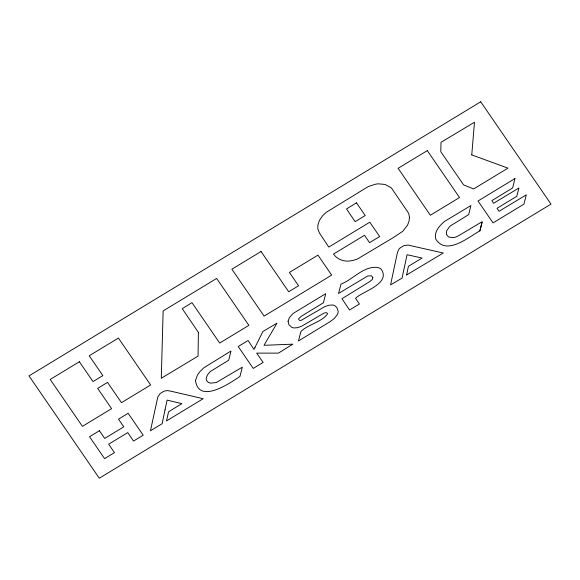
<?xml version="1.0" encoding="UTF-8"?>
<svg xmlns="http://www.w3.org/2000/svg" width="580" height="580" viewBox="0 0 580 580"><rect width="100%" height="100%" fill="white"/><g stroke="black" fill="none" stroke-linecap="round" stroke-linejoin="round"><path stroke-width="0.87" d="M481.451 224.714L482.161 221.654L458.925 235.531L455.655 237.097L452.965 237.648L448.637 237.017L446.455 234.487L446.527 231.072L449.348 226.911A9.845 7.011 -27.9 0 1 451.102 225.46L468.669 214.622L470.887 205.581L444.49 221.451C439.872 225.46 434.768 230.789 435.413 237.408A14.145 10.07 -27.9 0 0 435.892 239.257C446.651 256.15 469.06 236.64 479.863 230.891L481.255 225.497M479.863 230.891L482.031 222.321M409.458 217.696L408.965 221.437L407.457 225.315L402.672 231.369L392.602 238.018L357.563 258.948A23.338 16.617 -27.9 0 1 352.017 260.587C345.245 262.269 337.546 259.927 333.536 254.062L364.486 235.284L369.569 242.679L379.653 236.56L369.793 222.205L328.795 247.087L319.45 233.03L317.804 228.803L317.905 225.033L319.413 220.393L322.603 215.796L326.127 212.389L368.249 186.557L375.159 184.302A17.994 12.811 -27.9 0 1 378.399 183.831L385.055 184.447L391.326 187.862L407.979 212.28L408.914 214.158L409.458 217.696M471.765 154.896L507.95 168.142L473.657 188.95L463.616 184.918L440.771 151.67L441.025 142.296L474.476 122.235L471.765 154.896M198.389 332.405L198.055 356.091L161.291 378.262L163.139 310.931L216.652 278.443L248.878 325.351L219.704 343.055L191.951 302.651L182.243 308.654L198.389 332.405M288.064 321.226L288.891 324.691L291.899 327.424A9.135 6.503 -27.9 0 0 294.241 327.946L297.671 327.635L301.549 326.272L323.908 313.156L326.228 312.569L327.287 313.301A4.886 3.48 -27.9 0 1 327.555 313.838C322.161 321.9 307.61 324.648 300.911 331.513L298.454 340.975L330.89 321.161L334.356 318.398L337.255 314.759A9.396 6.684 -27.9 0 0 338.162 311.279L336.886 307.545L334.667 305.595A8.055 5.735 -27.9 0 0 332.434 304.986L328.57 305.298L324.416 306.834L301.469 320.204L299.925 320.551L298.794 319.652A2.4 1.704 -27.9 0 1 298.794 318.587L301.361 316.252L323.451 302.738L325.692 293.69L293.915 312.961A8.352 5.945 -27.9 0 0 292.349 314.237L289.413 317.594L288.064 321.226M195.467 380.596C198.998 404.499 230.071 383.061 239.917 376.5L242.331 367.169L216.231 382.546L210.41 383.162L207.952 382.104L206.77 380.755A7.989 5.691 -27.9 0 1 206.255 378.059L207.415 374.955L210.25 371.548L228.716 360.209L230.956 351.023L203.826 367.785L199.68 371.882L197.57 374.81L195.467 380.596M372.867 277.646L372.36 279.473L369.924 281.481L341.975 298.736L349.537 309.974L359.411 303.985L355.562 298.381C361.188 291.798 391.188 284.091 381.357 269.395A11.839 8.432 -27.9 0 0 377.297 267.423C363.189 266.082 353.075 279.458 341.033 284.091L338.502 293.502L367.691 276L371.388 275.768L372.867 277.646M406.623 274.971L443.243 253.011L408.037 245.064L403.934 245.63L400.07 247.993A7.272 5.176 -27.9 0 0 398.714 249.509L397.409 252.655L390.558 284.889L402.056 278.11L407.066 254.729L422.073 258.056L408.414 266.271L406.623 274.971M165.024 409.821L162.168 423.654L150.452 430.788L157.803 397.017L160.051 393.646L163.727 391.348A6.786 4.836 -27.9 0 1 165.488 390.804L167.895 390.645L171.68 391.362L203.16 398.714L166.511 420.935L168.548 411.807L181.888 403.644L167.12 400.127L165.024 409.821M514.931 178.582L512.633 187.92L491.884 200.637L493.544 203.305L518.977 187.971L516.722 196.366L497.016 208.321L499.046 211.28L526.328 194.837L523.914 204.16L493.043 222.894L478 200.992L514.931 178.582M254.946 347.456L254.018 349.45L248.102 340.496L238.192 346.514L253.235 368.416L263.139 362.406L256.657 353.126L278.429 353.118L292.842 344.172L264.009 345.31L276.986 323.161L262.885 331.528L254.946 347.456M356.468 202.819L346.55 208.952L355.134 221.669L365.219 215.55L356.468 202.819M480.711 101.79L29 375.898L99.289 478.21L551 204.102L480.711 101.79M79.373 361.746L50.199 379.45L82.425 426.358L111.599 408.661L97.672 388.382L107.539 382.394L121.466 402.672L150.633 384.968L118.414 338.06L89.24 355.765L102.863 375.593L92.996 381.575L79.373 361.746M261.058 251.502L231.884 269.207L264.103 316.114L331.673 275.108L317.949 255.135L289.42 272.448L298.57 285.766L288.702 291.755L261.058 251.502M427.293 150.626L398.119 168.331L430.346 215.238L459.512 197.533L427.293 150.626M99.405 430.73L89.537 436.718L104.588 458.62L114.456 452.632L108.656 444.2L127.745 432.615L133.545 441.047L143.195 435.188L128.151 413.286L118.501 419.144L123.787 426.844L104.697 438.429L99.405 430.73"/></g></svg>
